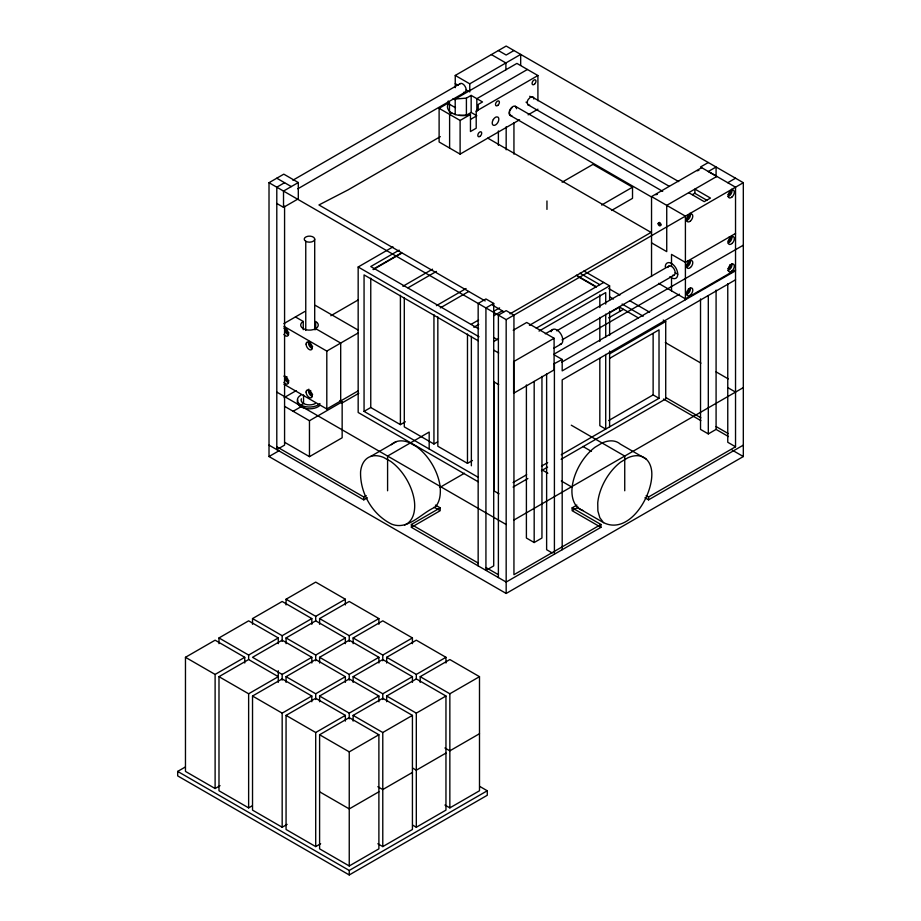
<?xml version="1.0" encoding="UTF-8"?>
<svg xmlns="http://www.w3.org/2000/svg" width="921" height="921" viewBox="0 0 921 921"><rect width="100%" height="100%" fill="white"/><g stroke="black" fill="none" stroke-linecap="round" stroke-linejoin="round"><path stroke-width="1.38" d="M449.609 148.051L449.609 114.388L451.935 113.041M449.46 112.316L449.46 102.358L439.11 108.333L439.11 141.995L460.109 154.118L460.109 120.455L470.458 114.48L470.458 131.553L476.203 128.226L476.203 111.165L477.711 109.058L477.769 104.695L482.512 101.955L471.161 95.393L466.406 98.133L455.204 99.031L455.204 114.688M537.91 100.78L537.91 75.534L516.911 63.411L455.204 99.031M660.852 224.574L659.551 224.229L659.897 222.928M449.46 102.358L447.951 104.453A15.404 8.899 0 0 0 466.82 115.344L470.458 114.48M404.561 525.074C413.713 521.344 415.452 510.303 414.45 501.554A38.429 22.185 60 0 0 390.585 461.317L383.493 457.392A38.429 22.185 60 0 0 360.583 471.713C359.881 493.011 372.464 514.735 391.678 524.153C408.164 530.6 421.15 513.101 435.173 507.172C440.123 501.577 440.779 493.863 440.146 486.725A38.429 22.185 60 0 0 416.28 446.489L409.189 442.552A38.429 22.185 60 0 0 391.39 444.705M455.25 87.679L455.25 75.441L506.17 46.05L743.316 182.703L743.316 456.54L506.17 593.458L269.013 456.54L269.013 182.703L283.795 174.161L298.3 182.542L298.3 198.821L283.518 207.352L276.795 203.472M284.577 182.703L276.795 187.193L276.795 449.621L284.577 445.131L284.577 206.131M513.941 50.54L506.17 55.03L498.388 50.54M292.878 180.217L460.189 83.627M298.3 182.542L283.518 191.073L283.518 207.352M455.25 75.441L469.756 83.823L520.676 54.42L520.676 65.276M297.828 188.793L465.14 92.204M527.411 69.478L476.836 98.674L476.836 111.487M458.842 115.24L466.406 115.206L471.161 112.466L476.836 115.747L470.758 119.258M476.203 111.165L537.91 75.534M440.33 136.642L348.138 189.864L318.931 204.957L485.194 300.948M460.109 154.118L519.571 119.788M528.124 114.837L537.91 109.196M478.333 481.856L358.165 412.481L358.165 266.998L392.979 246.897M399.173 250.132L370.76 266.537L478.678 328.843M373.235 269.174L401.637 252.768M373.235 269.6L401.637 253.194M283.852 323.616L304.816 311.505M330.835 315.73L358.2 299.935M562.121 182.197L592.997 164.375L632.52 187.193L632.52 198.349L611.521 210.472M402.88 286.293L432.525 269.174M408.003 287.824L436.416 271.419M283.979 326.368L326.805 351.085L358.165 332.976M601.643 205.026L632.52 187.193M436.416 305.645L466.061 288.538M284.059 397.653L296.159 390.665M440.307 307.902L468.708 291.497M708.307 162.51L700.524 167L735.534 187.193L735.534 446.777L648.545 496.995L646.139 495.613M651.538 276.496L651.538 196.587L701.675 167.668M293.131 411.284L300.914 406.794L300.914 404.998L303.539 403.479L303.539 394.925M493.714 303.446L485.931 307.936L485.931 570.375L493.714 565.885L493.714 303.446L485.931 298.957L478.16 303.446L478.16 565.885M692.419 194.619L694.906 193.191M471.184 324.296L478.598 320.024M493.414 311.459L499.585 307.902M283.979 384.253L326.805 408.982L358.165 390.872M284.577 406.345L309.468 420.713L342.151 401.855L342.151 437.786L309.468 456.655L284.577 442.276M341.415 403.329L358.81 393.29M473.831 327.254L478.782 324.411M493.598 315.845L502.244 310.861M727.763 182.703L735.534 178.214M658.158 223.688A1.646 0.956 60 0 1 659.908 223.527A1.646 0.956 60 0 1 659.908 225.864A1.646 0.956 60 0 1 658.158 223.688L659.321 223.458M509.981 313.865L651.055 232.414M269.013 456.54L278.948 450.806M269.013 182.703L506.17 319.622L743.316 182.703M478.183 340.782L364.06 274.895L364.06 411.388L370.76 407.519L400.405 424.639L405.344 421.783M493.598 341.576L498.503 338.744M513.216 330.248L526.708 322.465L554.097 338.272L554.097 369.897L513.63 393.255L513.63 361.631L554.097 338.272M529.414 325.332L603.716 282.436M536.264 328.187L609.61 285.844L609.61 300.016M539.027 331.088L605.719 292.579L605.719 304.08M545.29 333.805L552.704 329.534M556.768 330.812L668.899 266.077M735.534 233.462L685.408 262.404L671.513 254.392L671.513 266.342M562.006 339.895L674.137 275.16M609.702 312.783L619.591 307.073L638.299 317.883M553.682 348.334L561.085 344.051M608.654 317.883L623.482 309.329M370.61 456.471L396.306 441.631M554.097 354.09L743.316 245.193M554.097 363.783L562.19 359.466L562.19 370.887L735.534 270.797M561.833 362.103L679.468 294.19M404.296 297.575L404.296 426.884L433.941 444.003L437.648 441.861M735.534 269.899L685.408 298.853L658.596 283.369M735.534 279.788L562.19 379.866L562.19 549.71M609.61 353.883L665.722 321.487L665.722 398.931L561.154 459.291M276.795 446.777L363.783 496.995L366.19 495.613M269.013 445.131L363.783 499.85L367.387 497.777M609.61 358.373L659.022 329.845L659.022 398.309L561.257 454.744M437.832 316.939L437.832 446.248L467.477 463.355L472.415 460.512M440.019 487.347L464.483 473.233M411.388 524.486L440.192 507.851L440.192 510.706L411.388 527.33L411.388 524.486L478.16 563.03M220.05 785.671L215.111 788.526L185.466 771.407L185.466 657.306L215.111 640.187L244.744 657.306L244.744 663.005M218.991 643.652L218.991 637.942L248.635 620.835L278.28 637.942L278.28 643.652M252.527 624.288L252.527 618.578L282.171 601.471L311.816 618.578L311.816 624.288M286.063 604.924L286.063 599.226L315.707 582.107L345.352 599.226L345.352 604.924M608.654 420.575L653.127 394.902L659.022 398.309M513.089 482.558L526.674 474.718M541.49 466.153L547.673 462.595M513.078 487.059L527.871 478.517M541.433 470.689L547.592 467.131M185.466 657.306L215.111 674.425L244.744 657.306M218.991 637.942L248.635 655.061L278.28 637.942M252.527 618.578L282.171 635.697L311.816 618.578M286.063 599.226L315.707 616.333L345.352 599.226M218.991 676.67L248.635 659.551L278.28 676.67L248.635 693.778L218.991 676.67L218.991 790.771L248.635 807.878L252.342 805.748M286.063 643.652L286.063 637.942L315.707 620.835L345.352 637.942L345.352 643.652M319.599 624.288L319.599 618.578L349.243 601.471L378.888 618.578L378.888 624.288M513.941 520.031L743.316 387.603M311.816 657.306L282.171 674.425L252.527 657.306L282.171 640.187L311.816 657.306L311.816 663.005M286.063 637.942L315.707 655.061L345.352 637.942M319.599 618.578L349.243 635.697L378.888 618.578M572.137 507.851L600.941 524.486L600.941 527.33L572.137 510.706L572.137 507.851L576.891 505.099M573.357 510.004L578.238 507.183M287.11 824.387L282.171 827.242L252.527 810.123L252.527 696.023L282.171 678.915L311.816 696.023L311.816 701.733M286.063 682.369L286.063 676.67L315.707 659.551L345.352 676.67L345.352 682.369M319.599 663.005L319.599 657.306L349.243 640.187L378.888 657.306L378.888 663.005M353.134 643.652L353.134 637.942L382.779 620.835L412.424 637.942L412.424 643.652M700.524 298.922L700.524 429.405L708.307 433.906L716.089 429.405L728.465 436.554M526.398 384.966L526.398 538.025L534.18 542.527L541.951 538.025L541.951 376.401M600.941 524.486L513.941 574.704L513.941 315.132L506.17 310.63L498.388 315.132L498.388 577.559M479.818 786.465L487.278 790.771L487.278 795.26L349.243 874.95L177.684 775.896L177.684 771.407L185.144 767.101M600.941 527.33L506.17 582.049L411.388 527.33M644.942 497.777L648.545 499.85L743.316 445.131M252.527 696.023L282.171 713.142L311.816 696.023M286.063 676.67L315.707 693.778L345.352 676.67M319.599 657.306L349.243 674.425L378.888 657.306M353.134 637.942L382.779 655.061L412.424 637.942M320.646 843.751L315.707 846.606L286.063 829.487L286.063 715.387L315.707 698.279L345.352 715.387L345.352 721.097M319.599 701.733L319.599 696.023L349.243 678.915L378.888 696.023L378.888 701.733M353.134 682.369L353.134 676.67L382.779 659.551L412.424 676.67L412.424 682.369M386.67 663.005L386.67 657.306L416.315 640.187L445.96 657.306L445.96 663.005M286.063 715.387L315.707 732.506L345.352 715.387M319.599 696.023L349.243 713.142L378.888 696.023M353.134 676.67L382.779 693.778L412.424 676.67M386.67 657.306L416.315 674.425L445.96 657.306M319.599 734.751L349.243 717.632L378.888 734.751L378.888 848.851L349.243 865.97L319.599 848.851L319.599 734.751L349.243 751.87L378.888 734.751M353.134 721.097L353.134 715.387L382.779 698.279L412.424 715.387L412.424 829.487L382.779 846.606L377.84 843.751M386.67 701.733L386.67 696.023L416.315 678.915L445.96 696.023L445.96 810.123L416.315 827.242L412.608 825.101M420.206 682.369L420.206 676.67L449.851 659.551L479.496 676.67L479.496 790.771L449.851 807.878L444.912 805.035M353.134 715.387L382.779 732.506L412.424 715.387M386.67 696.023L416.315 713.142L445.96 696.023M420.206 676.67L449.851 693.778L479.496 676.67M378.888 791.795L349.243 808.914L319.599 791.795M412.424 772.443L382.779 789.55L377.84 786.707M445.96 753.079L416.315 770.198L412.608 768.056M479.496 733.715L449.851 750.834L444.912 747.979M177.684 771.407L349.243 870.46L487.278 790.771M529.644 105.109A4.674 2.705 -60 0 1 528.159 104.971L527.192 102.83A4.674 2.705 -60 0 1 528.159 99.572L530.496 97.108L532.833 96.866A4.674 2.705 -60 0 1 533.812 99.008M559.864 344.431A8.381 4.835 60 0 0 562.627 338.329A8.381 4.835 60 0 0 556.894 329.948L555.363 329.292A8.381 4.835 60 0 0 551.172 331.71M645.966 458.923L620.27 444.083A38.429 22.185 -60 0 0 602.058 443.024L594.954 447.284A38.429 22.185 -60 0 0 572.045 488.061C571.273 496.707 573.645 507.529 582.947 510.51M603.52 522.621C629.976 535.895 654.451 493.069 651.608 470.539A38.429 22.185 -60 0 0 627.742 457.852L620.65 462.112A38.429 22.185 -60 0 0 597.741 502.901L597.879 511.005L599.847 517.729L603.52 522.621L577.835 507.793M491.377 54.581L505.894 62.962L505.894 69.789M532.384 97.119L678.708 181.598M529.748 96.268L530.91 96.935M706.879 200.271L694.906 193.364L694.906 189.081L710.471 198.073L704.243 201.664L688.689 192.685M526.029 102.162L527.192 102.83M527.894 104.706L669.325 186.353M515.426 106.329L662.694 191.349M651.538 196.587L685.408 216.136L685.408 299.751M455.25 83.638L458.186 85.331M459.637 84.145A4.95 2.855 60 0 1 462.664 83.869L463.574 84.536A4.95 2.855 60 0 1 466.164 89.936L468.559 91.317M510.188 115.401L651.262 196.852M453.086 98.559L455.504 99.952M449.46 104.257L455.504 107.745M439.11 108.333L460.109 120.455M487.773 138.138L651.538 232.691M651.538 242.856L666.735 251.629L666.735 205.36L716.86 176.406L708.307 171.502L716.089 167L716.089 176.82M675.22 272.754L677.741 274.216M583.914 271.004L609.61 285.844M608.793 288.618L619.925 295.042M629.826 300.764L649.627 312.196M663.247 320.059L665.722 321.487M579.977 273.226L599.824 284.681M576.362 275.195L596.117 286.615M577.594 276.335L596.117 287.041M609.702 296.884L613.432 299.026M622.112 304.045L643.203 316.214M665.296 342.554L700.939 363.127M716.089 371.877L728.246 378.899M727.763 387.603L735.534 392.093M665.975 397.63L700.835 417.754M716.089 426.561L728.246 433.572M663.488 399.046L700.835 420.609M276.795 178.214L291.301 186.583M492.643 305.254L503.81 311.701M735.534 446.777L727.763 442.276L727.763 283.829M732.149 450.093L743.316 456.54M554.407 354.976L562.19 359.466M493.564 337.431L497.294 339.584M358.165 266.998L479.024 336.775M493.714 350.13L498.698 353.008M571.285 425.203L624.737 456.068L624.737 490.778M493.714 381.755L498.698 384.633M582.878 446.443L591.443 451.382M315.396 305.404L358.223 330.121M295.422 316.939L303.251 321.452L303.251 329.683M303.251 321.452A8.807 5.077 0 0 0 303.251 328.647A8.807 5.077 0 0 0 315.696 328.647L340.689 343.073L340.689 400.957M541.732 469.698L547.845 473.233M561.303 480.992L572.309 487.347M364.06 411.388L478.333 477.366M339.814 400.508L342.151 401.855M499.032 493.806L494.312 491.077L494.312 381.708M276.795 392.093L506.17 524.521M552.186 552.922L546.625 549.71L546.625 373.972M435.437 505.099L440.192 507.851M434.09 507.183L438.972 510.004M485.931 567.52L498.388 574.704M660.484 223.354L660.852 224.114M716.089 290.115L716.089 429.405M708.307 295.883L708.307 433.906M671.513 277.808L671.513 290.829M653.127 333.575L653.127 394.902M648.545 496.995L648.545 499.85M619.591 307.073L619.591 311.356M609.61 311.356L609.61 335.451M609.61 351.039L609.61 426.826M605.719 314.13L605.719 337.121M605.719 354.366L605.719 429.071L599.824 425.675L599.824 358.442M599.824 294.824L599.824 307.533M599.824 317.411L599.824 341.426M554.407 363.956L554.407 554.2M546.959 200.974L546.959 209.389M534.18 381.444L534.18 542.527M513.941 122.666L513.941 154.164M506.17 126.81L506.17 149.812M506.17 319.622L506.17 593.458M498.388 130.943L498.388 145.322M477.769 104.695L477.769 110.382M471.368 336.303L471.368 465.784M471.161 95.393L471.161 112.466M469.756 83.823L469.756 92.008M467.477 334.047L467.477 463.355M466.406 98.133L466.406 115.206M449.851 693.778L449.851 807.878M448.251 100.965L448.251 103.555M433.941 314.683L433.941 444.003M429.186 448.988L429.186 432.053L387.591 456.068L387.591 490.778M416.315 674.425L416.315 678.696M416.315 713.142L416.315 827.242M400.405 295.33L400.405 424.639M382.779 655.061L382.779 660.76M382.779 693.778L382.779 699.488M382.779 732.506L382.779 846.606M370.76 278.211L370.76 407.519M363.783 496.995L363.783 499.85M349.243 635.697L349.243 641.407M349.243 674.425L349.243 680.124M349.243 713.142L349.243 718.852M349.243 751.87L349.243 865.97M349.243 870.46L349.243 874.95M326.805 351.085L326.805 408.982M315.696 329.683L315.696 321.452A8.807 5.077 0 0 1 315.696 328.647M315.707 616.333L315.707 620.616M315.707 655.061L315.707 660.76M315.707 693.778L315.707 699.488M315.707 732.506L315.707 846.606M314.706 239.149L314.706 329.741M309.468 420.713L309.468 456.655M305.76 241.29A5.238 3.028 0 0 0 314.533 239.932A5.238 3.028 0 0 0 308.109 236.225A5.238 3.028 0 0 0 305.76 241.29L305.76 330.432M282.171 635.697L282.171 641.407M282.171 674.207L282.171 680.124M282.171 713.142L282.171 827.242M278.28 670.753L278.28 682.369M248.635 655.061L248.635 659.344M248.635 693.778L248.635 807.878M215.111 674.425L215.111 788.526M515.484 106.732A4.95 2.855 -60 0 1 516.048 107.25M510.533 115.309A4.95 2.855 -60 0 1 509.981 114.791M509.635 114.02A4.95 2.855 -60 0 1 509.635 111.925M509.981 110.75A4.95 2.855 -60 0 1 512.111 107.63M669.912 276.634A8.807 5.077 60 0 0 677.534 272.225A8.807 5.077 60 0 0 667.115 262.992L666.125 263.913A8.807 5.077 60 0 0 665.296 267.021M655.833 194.792A4.398 2.544 -60 0 1 657.387 194.377M697.347 170.822A4.398 2.544 -60 0 1 698.901 170.408M660.921 225.334A1.646 0.956 60 0 1 659.171 224.194A1.646 0.956 60 0 1 659.517 222.41M688.459 214.685A2.199 1.266 -60 0 1 688.597 216.976A2.199 1.266 -60 0 1 686.582 218.599M731.884 263.89A4.398 2.544 -60 0 1 728.074 270.498M729.985 264.649A2.199 1.266 -60 0 1 730.111 266.94A2.199 1.266 -60 0 1 728.108 268.564M731.884 236.467A4.398 2.544 -60 0 1 728.074 243.063M729.662 237.123A2.199 1.266 -60 0 1 730.226 239.253A2.199 1.266 -60 0 1 728.108 241.141M728.879 237.33A2.199 1.266 -60 0 1 729.282 237.158M690.359 260.436A4.398 2.544 -60 0 1 686.548 267.044M687.354 261.311A2.199 1.266 -60 0 1 688.862 262.704A2.199 1.266 -60 0 1 686.582 265.11M690.359 287.87A4.398 2.544 -60 0 1 686.548 294.467M688.459 288.63A2.199 1.266 -60 0 1 688.597 290.909A2.199 1.266 -60 0 1 686.582 292.544M690.048 213.235A4.398 2.544 -60 0 1 689.564 217.863A4.398 2.544 -60 0 1 685.8 220.603M731.573 189.266A4.398 2.544 -60 0 1 731.355 193.387A4.398 2.544 -60 0 1 728.074 196.553M729.985 190.716A2.199 1.266 -60 0 1 730.111 192.996A2.199 1.266 -60 0 1 728.108 194.619M667.944 267.447A5.238 3.028 60 0 1 674.137 269.105A5.238 3.028 60 0 1 672.48 275.31M319.955 405.344A12.1 6.988 0 0 1 304.839 408.302A12.1 6.988 0 0 1 297.782 400.048M315.396 403.479A8.381 4.835 0 0 1 305.277 404.25A8.381 4.835 0 0 1 301.374 398.805M319.955 403.548A12.1 6.988 0 0 1 302.1 405.597A12.1 6.988 0 0 1 300.914 395.109M466.164 89.936A4.95 2.855 60 0 1 463.574 92.342M511.846 115.551A5.238 3.028 -60 0 1 509.163 112.235A5.238 3.028 -60 0 1 513.135 106.422A5.238 3.028 -60 0 1 516.508 108.724M283.887 376.136A4.398 2.544 60 0 1 288.561 381.95A4.398 2.544 60 0 1 283.887 382.365M283.887 328.198A4.398 2.544 60 0 1 288.561 334.001A4.398 2.544 60 0 1 283.887 334.415M312.633 394.418A2.199 1.266 60 0 1 310.296 392.899A2.199 1.266 60 0 1 310.757 390.516M312.633 346.48A2.199 1.266 60 0 1 310.296 344.949A2.199 1.266 60 0 1 310.757 342.566M288.584 382.745A4.398 2.544 60 0 1 284.773 376.136M288.883 380.707A2.199 1.266 60 0 1 286.546 379.187A2.199 1.266 60 0 1 287.007 376.793M288.584 334.795A4.398 2.544 60 0 1 284.773 328.187M288.883 332.757A2.199 1.266 60 0 1 286.546 331.238A2.199 1.266 60 0 1 287.007 328.855M312.346 348.506A4.398 2.544 60 0 1 309.065 345.329A4.398 2.544 60 0 1 308.846 341.219M312.346 396.456A4.398 2.544 60 0 1 309.065 393.279A4.398 2.544 60 0 1 308.846 389.169M493.357 119.511L493.184 119.765A4.674 2.705 -60 0 0 493.184 125.164A4.674 2.705 -60 0 0 497.858 122.458A4.674 2.705 -60 0 0 497.858 117.059L496.384 116.932A4.674 2.705 -60 0 0 493.875 118.763L493.357 119.511M480.255 136.147A2.751 1.589 -60 0 0 481.13 131.887A2.751 1.589 -60 0 0 477.872 134.777A2.751 1.589 -60 0 0 480.255 136.147M497.95 105.259A2.751 1.589 -60 0 0 498.825 100.999A2.751 1.589 -60 0 0 495.567 103.889A2.751 1.589 -60 0 0 497.95 105.259M534.525 84.156A2.751 1.589 -60 0 0 535.4 79.885A2.751 1.589 -60 0 0 532.142 82.775A2.751 1.589 -60 0 0 534.525 84.156M732.022 270.912A4.398 2.544 -60 0 0 733.415 264.097A4.398 2.544 -60 0 0 728.212 268.713A4.398 2.544 -60 0 0 732.022 270.912M732.022 243.489A4.398 2.544 -60 0 0 733.415 236.662A4.398 2.544 -60 0 0 728.212 241.279A4.398 2.544 -60 0 0 732.022 243.489M690.497 267.458A4.398 2.544 -60 0 0 691.89 260.643A4.398 2.544 -60 0 0 686.686 265.26A4.398 2.544 -60 0 0 690.497 267.458M690.497 220.948A4.398 2.544 -60 0 0 691.89 214.133A4.398 2.544 -60 0 0 686.686 218.749A4.398 2.544 -60 0 0 690.497 220.948M732.022 196.979A4.398 2.544 -60 0 0 733.427 190.163A4.398 2.544 -60 0 0 728.212 194.78A4.398 2.544 -60 0 0 732.022 196.979M690.497 294.893A4.398 2.544 -60 0 0 691.89 288.066A4.398 2.544 -60 0 0 686.686 292.682A4.398 2.544 -60 0 0 690.497 294.893M306.094 344.12A4.398 2.544 60 0 0 310.757 349.934A4.398 2.544 60 0 0 310.757 343.706A4.398 2.544 60 0 0 306.094 344.12M306.094 392.07A4.398 2.544 60 0 0 310.757 397.872A4.398 2.544 60 0 0 310.757 391.655A4.398 2.544 60 0 0 306.094 392.07"/></g></svg>
